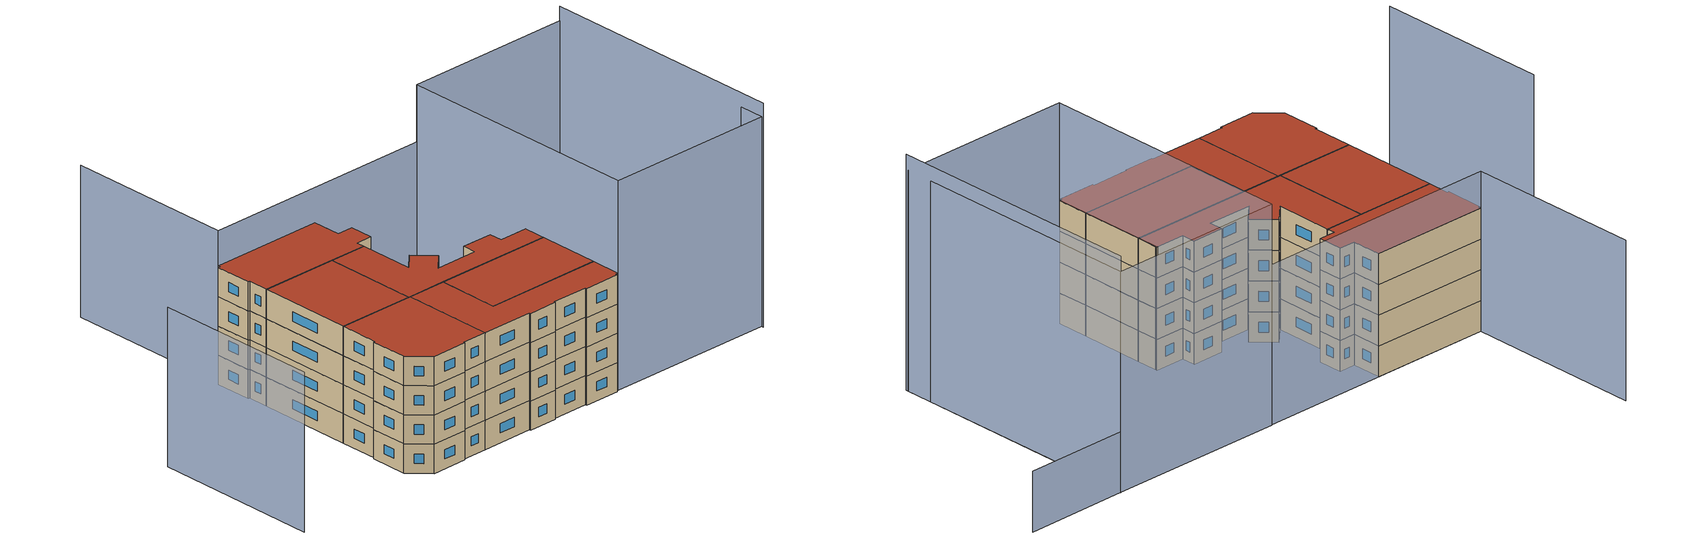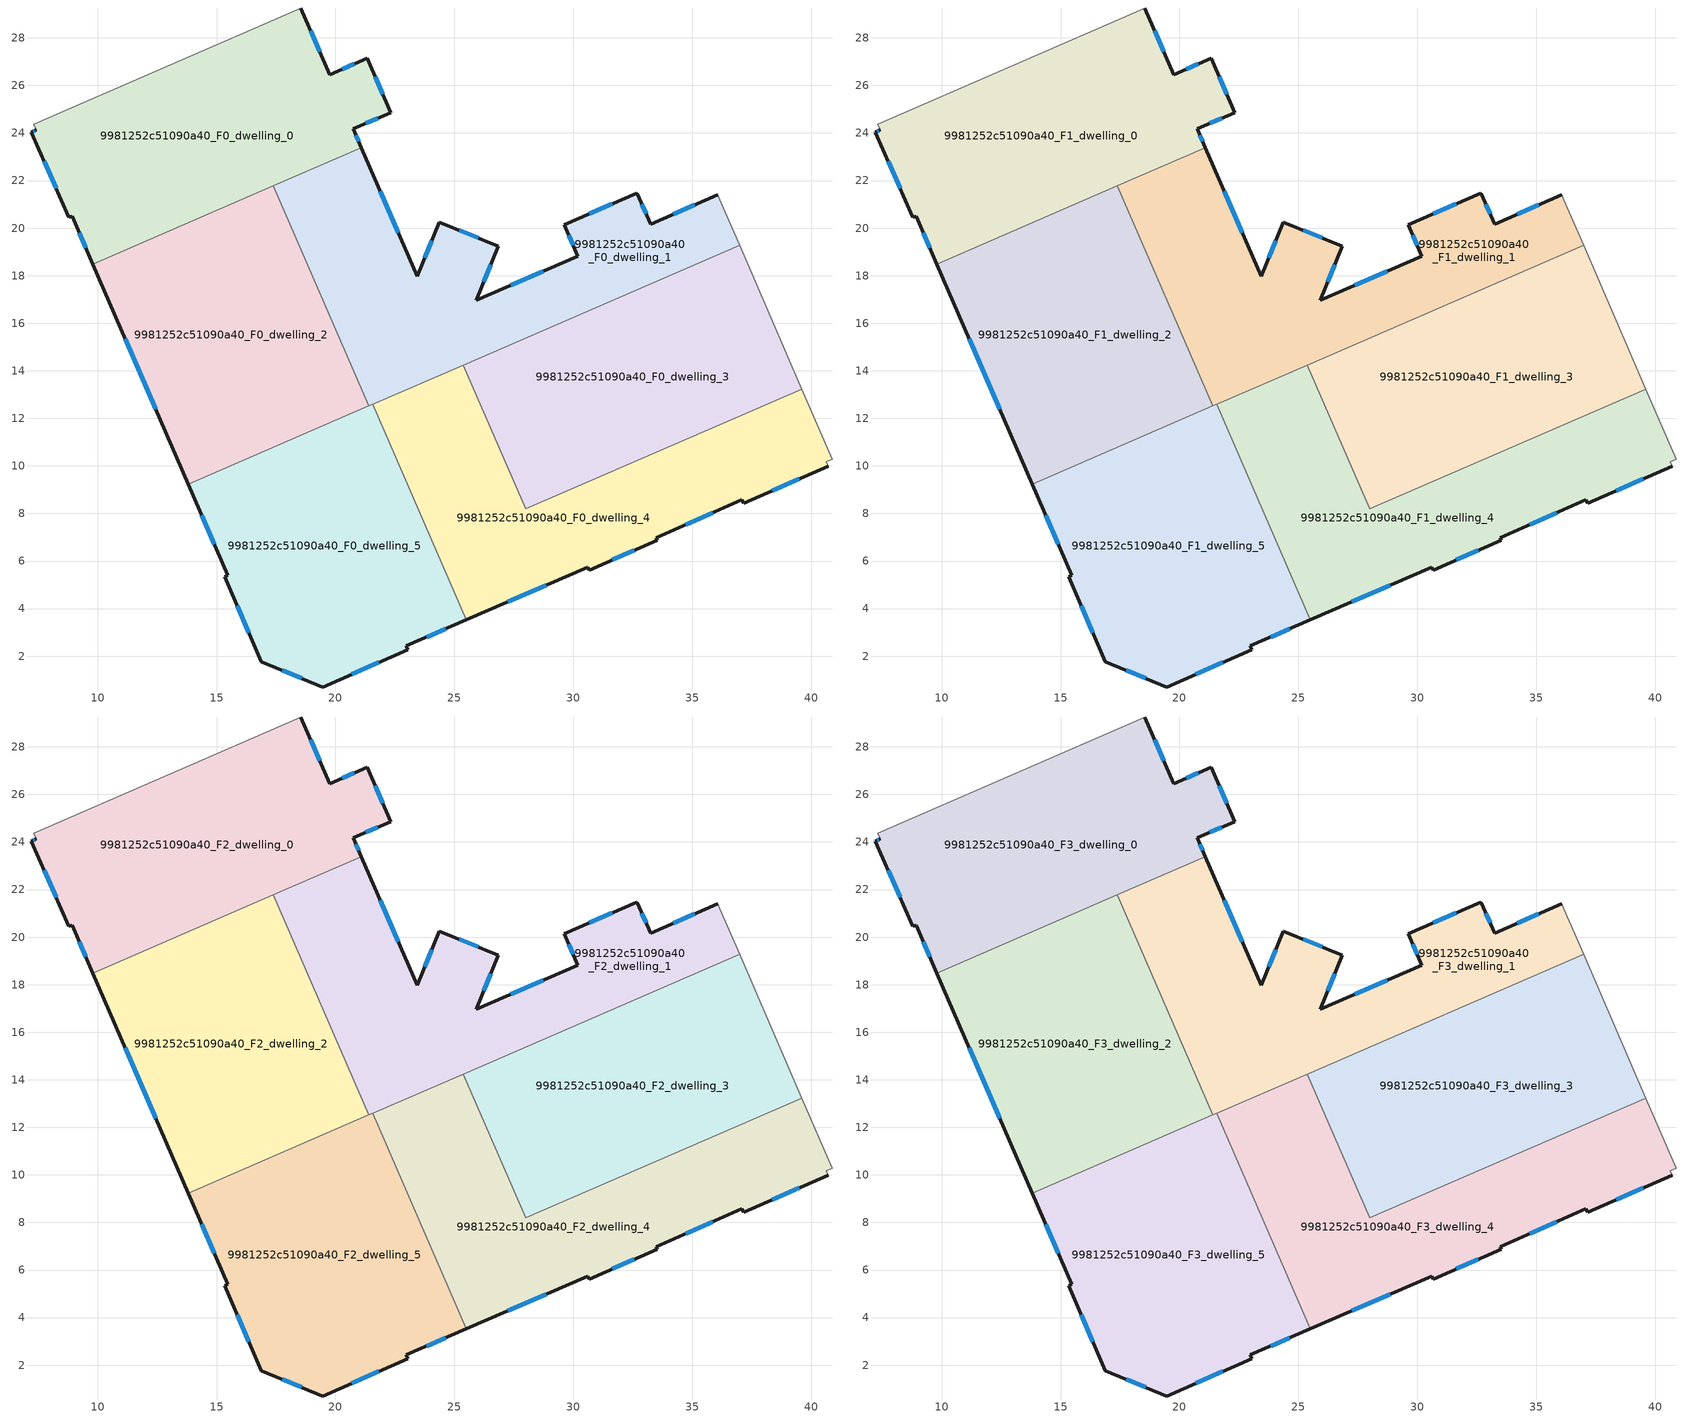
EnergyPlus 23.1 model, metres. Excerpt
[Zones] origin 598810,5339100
9981252c51090a40_F0_dwelling_0
 floor ground (EU_floor_Construction): 21.33,27.14 22.32,24.85 20.75,24.17 21.09,23.38 9.81,18.49 8.94,20.5 8.79,20.45 7.21,24.04 7.42,24.13 7.31,24.36 18.54,29.26 19.76,26.46 z0
 wall outside (EU_wall_Construction): 7.42,24.13 7.21,24.04 8.79,20.45 8.94,20.5 9.81,18.49 / 21.09,23.38 20.75,24.17 22.32,24.85 21.33,27.14 19.76,26.46 18.54,29.26 z0:3
 wall adiabatic (EU_wall_Construction): 18.54,29.26 7.31,24.36 7.42,24.13 z0:3
 wall to 9981252c51090a40_F0_dwelling_2 (EU_wall_Construction): 9.81,18.49 17.39,21.78 z0:3
 wall to 9981252c51090a40_F0_dwelling_1 (EU_wall_Construction): 17.39,21.78 21.09,23.38 z0:3
 window (EU_Window_Construction): 7.35,24.1 7.29,24.07 / 19.34,27.41 18.95,28.3 / 20.79,26.91 20.29,26.69 / 21.98,25.63 21.67,26.36 / 21.28,24.4 21.79,24.62 / 20.97,23.65 20.86,23.9 / 9.23,19.81 9.51,19.17 / 7.75,22.82 8.25,21.67 z1.02:1.98
9981252c51090a40_F0_dwelling_1
 floor ground (EU_floor_Construction): 36.08,21.4 36.16,21.2 36.99,19.28 21.41,12.52 17.39,21.78 21.09,23.38 23.44,17.97 24.36,20.25 26.85,19.24 25.92,16.96 30.2,18.83 29.62,20.14 32.68,21.47 32.69,21.45 33.25,20.16 z0
 wall outside (EU_wall_Construction): 36.08,21.4 33.25,20.16 32.69,21.45 32.68,21.47 29.62,20.14 30.2,18.83 25.92,16.96 26.85,19.24 24.36,20.25 23.44,17.97 21.09,23.38 z0:3
 wall adiabatic (EU_wall_Construction): 36.99,19.28 36.16,21.2 36.08,21.4 z0:3
 wall to 9981252c51090a40_F0_dwelling_2 (EU_wall_Construction): 17.39,21.78 21.41,12.52 z0:3
 wall to 9981252c51090a40_F0_dwelling_3 (EU_wall_Construction): 25.38,14.24 36.99,19.28 z0:3
 wall to 9981252c51090a40_F0_dwelling_4 (EU_wall_Construction): 21.57,12.59 25.38,14.24 z0:3
 wall to 9981252c51090a40_F0_dwelling_5 (EU_wall_Construction): 21.41,12.52 21.57,12.59 z0:3
 window (EU_Window_Construction): 26,19.59 25.21,19.91 / 26.24,17.73 26.53,18.46 / 28.74,18.19 27.38,17.59 / 29.82,19.69 30,19.27 / 31.64,21.02 30.66,20.59 / 33.06,20.6 32.88,21.01 / 35.12,20.98 34.21,20.58 / 22.64,19.81 21.89,21.54 / 24.05,19.48 23.75,18.75 z1.02:1.98
9981252c51090a40_F0_dwelling_2
 floor ground (EU_floor_Construction): 17.39,21.78 21.41,12.52 13.82,9.23 9.81,18.49 z0
 wall outside (EU_wall_Construction): 9.81,18.49 13.82,9.23 z0:3
 wall to 9981252c51090a40_F0_dwelling_5 (EU_wall_Construction): 13.82,9.23 21.41,12.52 z0:3
 window (EU_Window_Construction): 11.17,15.34 12.45,12.38 z1.02:1.98
9981252c51090a40_F0_dwelling_3
 floor ground (EU_floor_Construction): 36.99,19.28 39.61,13.23 28,8.19 25.38,14.24 z0
 wall to 9981252c51090a40_F0_dwelling_4 (EU_wall_Construction): 25.38,14.24 28,8.19 39.61,13.23 z0:3
 wall adiabatic (EU_wall_Construction): 39.61,13.23 36.99,19.28 z0:3
9981252c51090a40_F0_dwelling_4
 floor ground (EU_floor_Construction): 39.61,13.23 40.89,10.28 40.65,10.17 40.72,9.99 37.16,8.43 37.09,8.57 33.5,6.99 33.53,6.87 30.67,5.62 30.6,5.75 25.5,3.53 21.57,12.59 25.38,14.24 28,8.19 z0
 wall outside (EU_wall_Construction): 25.5,3.53 30.6,5.75 30.67,5.62 33.53,6.87 33.5,6.99 37.09,8.57 37.16,8.43 40.72,9.99 z0:3
 wall adiabatic (EU_wall_Construction): 40.72,9.99 40.65,10.17 40.89,10.28 39.61,13.23 z0:3
 wall to 9981252c51090a40_F0_dwelling_5 (EU_wall_Construction): 21.57,12.59 25.5,3.53 z0:3
 window (EU_Window_Construction): 38.37,8.96 39.51,9.46 / 34.72,7.53 35.87,8.03 / 31.64,6.04 32.56,6.44 / 27.24,4.28 28.87,4.99 z1.02:1.98
9981252c51090a40_F0_dwelling_5
 floor ground (EU_floor_Construction): 21.57,12.59 25.5,3.53 22.97,2.43 23.03,2.28 19.47,0.7 16.89,1.76 15.34,5.34 15.48,5.41 13.82,9.23 z0
 wall outside (EU_wall_Construction): 13.82,9.23 15.48,5.41 15.34,5.34 16.89,1.76 19.47,0.7 23.03,2.28 22.97,2.43 25.5,3.53 z0:3
 window (EU_Window_Construction): 23.83,2.8 24.64,3.15 / 20.69,1.24 21.82,1.74 / 17.77,1.4 18.59,1.06 / 15.86,4.12 16.36,2.98 / 14.38,7.93 14.91,6.71 z1.02:1.98
9981252c51090a40_F1_dwelling_0
 floor to 9981252c51090a40_F0_dwelling_0 (EU_floor_Construction): 21.33,27.14 22.32,24.85 20.75,24.17 21.09,23.38 9.81,18.49 8.94,20.5 8.79,20.45 7.21,24.04 7.42,24.13 7.31,24.36 18.54,29.26 19.76,26.46 z3
 wall outside (EU_wall_Construction): 7.42,24.13 7.21,24.04 8.79,20.45 8.94,20.5 9.81,18.49 / 21.09,23.38 20.75,24.17 22.32,24.85 21.33,27.14 19.76,26.46 18.54,29.26 z3:6
 wall adiabatic (EU_wall_Construction): 18.54,29.26 7.31,24.36 7.42,24.13 z3:6
 wall to 9981252c51090a40_F1_dwelling_2 (EU_wall_Construction): 9.81,18.49 17.39,21.78 z3:6
 wall to 9981252c51090a40_F1_dwelling_1 (EU_wall_Construction): 17.39,21.78 21.09,23.38 z3:6
 window (EU_Window_Construction): 7.35,24.1 7.29,24.07 / 19.34,27.41 18.95,28.3 / 20.79,26.91 20.29,26.69 / 21.98,25.63 21.67,26.36 / 21.28,24.4 21.79,24.62 / 20.97,23.65 20.86,23.9 / 9.23,19.81 9.51,19.17 / 7.75,22.82 8.25,21.67 z4.02:4.98
9981252c51090a40_F1_dwelling_1
 floor to 9981252c51090a40_F0_dwelling_1 (EU_floor_Construction): 36.08,21.4 36.16,21.2 36.99,19.28 21.41,12.52 17.39,21.78 21.09,23.38 23.44,17.97 24.36,20.25 26.85,19.24 25.92,16.96 30.2,18.83 29.62,20.14 32.68,21.47 32.69,21.45 33.25,20.16 z3
 wall outside (EU_wall_Construction): 36.08,21.4 33.25,20.16 32.69,21.45 32.68,21.47 29.62,20.14 30.2,18.83 25.92,16.96 26.85,19.24 24.36,20.25 23.44,17.97 21.09,23.38 z3:6
 wall adiabatic (EU_wall_Construction): 36.99,19.28 36.16,21.2 36.08,21.4 z3:6
 wall to 9981252c51090a40_F1_dwelling_2 (EU_wall_Construction): 17.39,21.78 21.41,12.52 z3:6
 wall to 9981252c51090a40_F1_dwelling_3 (EU_wall_Construction): 25.38,14.24 36.99,19.28 z3:6
 wall to 9981252c51090a40_F1_dwelling_4 (EU_wall_Construction): 21.57,12.59 25.38,14.24 z3:6
 wall to 9981252c51090a40_F1_dwelling_5 (EU_wall_Construction): 21.41,12.52 21.57,12.59 z3:6
 window (EU_Window_Construction): 26,19.59 25.21,19.91 / 26.24,17.73 26.53,18.46 / 28.74,18.19 27.38,17.59 / 29.82,19.69 30,19.27 / 31.64,21.02 30.66,20.59 / 33.06,20.6 32.88,21.01 / 35.12,20.98 34.21,20.58 / 22.64,19.81 21.89,21.54 / 24.05,19.48 23.75,18.75 z4.02:4.98
9981252c51090a40_F1_dwelling_2
 floor to 9981252c51090a40_F0_dwelling_2 (EU_floor_Construction): 17.39,21.78 21.41,12.52 13.82,9.23 9.81,18.49 z3
 wall outside (EU_wall_Construction): 9.81,18.49 13.82,9.23 z3:6
 wall to 9981252c51090a40_F1_dwelling_5 (EU_wall_Construction): 13.82,9.23 21.41,12.52 z3:6
 window (EU_Window_Construction): 11.17,15.34 12.45,12.38 z4.02:4.98
9981252c51090a40_F1_dwelling_3
 floor to 9981252c51090a40_F0_dwelling_3 (EU_floor_Construction): 36.99,19.28 39.61,13.23 28,8.19 25.38,14.24 z3
 wall to 9981252c51090a40_F1_dwelling_4 (EU_wall_Construction): 25.38,14.24 28,8.19 39.61,13.23 z3:6
 wall adiabatic (EU_wall_Construction): 39.61,13.23 36.99,19.28 z3:6
9981252c51090a40_F1_dwelling_4
 floor to 9981252c51090a40_F0_dwelling_4 (EU_floor_Construction): 39.61,13.23 40.89,10.28 40.65,10.17 40.72,9.99 37.16,8.43 37.09,8.57 33.5,6.99 33.53,6.87 30.67,5.62 30.6,5.75 25.5,3.53 21.57,12.59 25.38,14.24 28,8.19 z3
 wall outside (EU_wall_Construction): 25.5,3.53 30.6,5.75 30.67,5.62 33.53,6.87 33.5,6.99 37.09,8.57 37.16,8.43 40.72,9.99 z3:6
 wall adiabatic (EU_wall_Construction): 40.72,9.99 40.65,10.17 40.89,10.28 39.61,13.23 z3:6
 wall to 9981252c51090a40_F1_dwelling_5 (EU_wall_Construction): 21.57,12.59 25.5,3.53 z3:6
 window (EU_Window_Construction): 38.37,8.96 39.51,9.46 / 34.72,7.53 35.87,8.03 / 31.64,6.04 32.56,6.44 / 27.24,4.28 28.87,4.99 z4.02:4.98
9981252c51090a40_F1_dwelling_5
 floor to 9981252c51090a40_F0_dwelling_5 (EU_floor_Construction): 21.57,12.59 25.5,3.53 22.97,2.43 23.03,2.28 19.47,0.7 16.89,1.76 15.34,5.34 15.48,5.41 13.82,9.23 z3
 wall outside (EU_wall_Construction): 13.82,9.23 15.48,5.41 15.34,5.34 16.89,1.76 19.47,0.7 23.03,2.28 22.97,2.43 25.5,3.53 z3:6
 window (EU_Window_Construction): 23.83,2.8 24.64,3.15 / 20.69,1.24 21.82,1.74 / 17.77,1.4 18.59,1.06 / 15.86,4.12 16.36,2.98 / 14.38,7.93 14.91,6.71 z4.02:4.98
9981252c51090a40_F2_dwelling_0
 floor to 9981252c51090a40_F1_dwelling_0 (EU_floor_Construction): 21.33,27.14 22.32,24.85 20.75,24.17 21.09,23.38 9.81,18.49 8.94,20.5 8.79,20.45 7.21,24.04 7.42,24.13 7.31,24.36 18.54,29.26 19.76,26.46 z6
 wall outside (EU_wall_Construction): 7.42,24.13 7.21,24.04 8.79,20.45 8.94,20.5 9.81,18.49 / 21.09,23.38 20.75,24.17 22.32,24.85 21.33,27.14 19.76,26.46 18.54,29.26 z6:9
 wall adiabatic (EU_wall_Construction): 18.54,29.26 7.31,24.36 7.42,24.13 z6:9
 wall to 9981252c51090a40_F2_dwelling_2 (EU_wall_Construction): 9.81,18.49 17.39,21.78 z6:9
 wall to 9981252c51090a40_F2_dwelling_1 (EU_wall_Construction): 17.39,21.78 21.09,23.38 z6:9
 window (EU_Window_Construction): 7.35,24.1 7.29,24.07 / 19.34,27.41 18.95,28.3 / 20.79,26.91 20.29,26.69 / 21.98,25.63 21.67,26.36 / 21.28,24.4 21.79,24.62 / 20.97,23.65 20.86,23.9 / 9.23,19.81 9.51,19.17 / 7.75,22.82 8.25,21.67 z7.02:7.98
9981252c51090a40_F2_dwelling_1
 floor to 9981252c51090a40_F1_dwelling_1 (EU_floor_Construction): 36.08,21.4 36.16,21.2 36.99,19.28 21.41,12.52 17.39,21.78 21.09,23.38 23.44,17.97 24.36,20.25 26.85,19.24 25.92,16.96 30.2,18.83 29.62,20.14 32.68,21.47 32.69,21.45 33.25,20.16 z6
 wall outside (EU_wall_Construction): 36.08,21.4 33.25,20.16 32.69,21.45 32.68,21.47 29.62,20.14 30.2,18.83 25.92,16.96 26.85,19.24 24.36,20.25 23.44,17.97 21.09,23.38 z6:9
 wall adiabatic (EU_wall_Construction): 36.99,19.28 36.16,21.2 36.08,21.4 z6:9
 wall to 9981252c51090a40_F2_dwelling_2 (EU_wall_Construction): 17.39,21.78 21.41,12.52 z6:9
 wall to 9981252c51090a40_F2_dwelling_3 (EU_wall_Construction): 25.38,14.24 36.99,19.28 z6:9
 wall to 9981252c51090a40_F2_dwelling_4 (EU_wall_Construction): 21.57,12.59 25.38,14.24 z6:9
 wall to 9981252c51090a40_F2_dwelling_5 (EU_wall_Construction): 21.41,12.52 21.57,12.59 z6:9
 window (EU_Window_Construction): 26,19.59 25.21,19.91 / 26.24,17.73 26.53,18.46 / 28.74,18.19 27.38,17.59 / 29.82,19.69 30,19.27 / 31.64,21.02 30.66,20.59 / 33.06,20.6 32.88,21.01 / 35.12,20.98 34.21,20.58 / 22.64,19.81 21.89,21.54 / 24.05,19.48 23.75,18.75 z7.02:7.98
9981252c51090a40_F2_dwelling_2
 floor to 9981252c51090a40_F1_dwelling_2 (EU_floor_Construction): 17.39,21.78 21.41,12.52 13.82,9.23 9.81,18.49 z6
 wall outside (EU_wall_Construction): 9.81,18.49 13.82,9.23 z6:9
 wall to 9981252c51090a40_F2_dwelling_5 (EU_wall_Construction): 13.82,9.23 21.41,12.52 z6:9
 window (EU_Window_Construction): 11.17,15.34 12.45,12.38 z7.02:7.98
9981252c51090a40_F2_dwelling_3
 floor to 9981252c51090a40_F1_dwelling_3 (EU_floor_Construction): 36.99,19.28 39.61,13.23 28,8.19 25.38,14.24 z6
 wall to 9981252c51090a40_F2_dwelling_4 (EU_wall_Construction): 25.38,14.24 28,8.19 39.61,13.23 z6:9
 wall adiabatic (EU_wall_Construction): 39.61,13.23 36.99,19.28 z6:9
9981252c51090a40_F2_dwelling_4
 floor to 9981252c51090a40_F1_dwelling_4 (EU_floor_Construction): 39.61,13.23 40.89,10.28 40.65,10.17 40.72,9.99 37.16,8.43 37.09,8.57 33.5,6.99 33.53,6.87 30.67,5.62 30.6,5.75 25.5,3.53 21.57,12.59 25.38,14.24 28,8.19 z6
 wall outside (EU_wall_Construction): 25.5,3.53 30.6,5.75 30.67,5.62 33.53,6.87 33.5,6.99 37.09,8.57 37.16,8.43 40.72,9.99 z6:9
 wall adiabatic (EU_wall_Construction): 40.72,9.99 40.65,10.17 40.89,10.28 39.61,13.23 z6:9
 wall to 9981252c51090a40_F2_dwelling_5 (EU_wall_Construction): 21.57,12.59 25.5,3.53 z6:9
 window (EU_Window_Construction): 38.37,8.96 39.51,9.46 / 34.72,7.53 35.87,8.03 / 31.64,6.04 32.56,6.44 / 27.24,4.28 28.87,4.99 z7.02:7.98
9981252c51090a40_F2_dwelling_5
 floor to 9981252c51090a40_F1_dwelling_5 (EU_floor_Construction): 21.57,12.59 25.5,3.53 22.97,2.43 23.03,2.28 19.47,0.7 16.89,1.76 15.34,5.34 15.48,5.41 13.82,9.23 z6
 wall outside (EU_wall_Construction): 13.82,9.23 15.48,5.41 15.34,5.34 16.89,1.76 19.47,0.7 23.03,2.28 22.97,2.43 25.5,3.53 z6:9
 window (EU_Window_Construction): 23.83,2.8 24.64,3.15 / 20.69,1.24 21.82,1.74 / 17.77,1.4 18.59,1.06 / 15.86,4.12 16.36,2.98 / 14.38,7.93 14.91,6.71 z7.02:7.98
9981252c51090a40_F3_dwelling_0
 floor to 9981252c51090a40_F2_dwelling_0 (EU_floor_Construction): 21.33,27.14 22.32,24.85 20.75,24.17 21.09,23.38 9.81,18.49 8.94,20.5 8.79,20.45 7.21,24.04 7.42,24.13 7.31,24.36 18.54,29.26 19.76,26.46 z9
 wall outside (EU_wall_Construction): 7.42,24.13 7.21,24.04 8.79,20.45 8.94,20.5 9.81,18.49 / 21.09,23.38 20.75,24.17 22.32,24.85 21.33,27.14 19.76,26.46 18.54,29.26 z9:12
 wall adiabatic (EU_wall_Construction): 18.54,29.26 7.31,24.36 7.42,24.13 z9:12
 wall to 9981252c51090a40_F3_dwelling_2 (EU_wall_Construction): 9.81,18.49 17.39,21.78 z9:12
 wall to 9981252c51090a40_F3_dwelling_1 (EU_wall_Construction): 17.39,21.78 21.09,23.38 z9:12
 window (EU_Window_Construction): 7.35,24.1 7.29,24.07 / 19.34,27.41 18.95,28.3 / 20.79,26.91 20.29,26.69 / 21.98,25.63 21.67,26.36 / 21.28,24.4 21.79,24.62 / 20.97,23.65 20.86,23.9 / 9.23,19.81 9.51,19.17 / 7.75,22.82 8.25,21.67 z10.02:10.98
 roof outside (EU_roof_Construction): 21.09,23.38 20.75,24.17 22.32,24.85 21.33,27.14 19.76,26.46 18.54,29.26 7.31,24.36 7.42,24.13 7.21,24.04 8.79,20.45 8.94,20.5 9.81,18.49 z12
9981252c51090a40_F3_dwelling_1
 floor to 9981252c51090a40_F2_dwelling_1 (EU_floor_Construction): 36.08,21.4 36.16,21.2 36.99,19.28 21.41,12.52 17.39,21.78 21.09,23.38 23.44,17.97 24.36,20.25 26.85,19.24 25.92,16.96 30.2,18.83 29.62,20.14 32.68,21.47 32.69,21.45 33.25,20.16 z9
 wall outside (EU_wall_Construction): 36.08,21.4 33.25,20.16 32.69,21.45 32.68,21.47 29.62,20.14 30.2,18.83 25.92,16.96 26.85,19.24 24.36,20.25 23.44,17.97 21.09,23.38 z9:12
 wall adiabatic (EU_wall_Construction): 36.99,19.28 36.16,21.2 36.08,21.4 z9:12
 wall to 9981252c51090a40_F3_dwelling_2 (EU_wall_Construction): 17.39,21.78 21.41,12.52 z9:12
 wall to 9981252c51090a40_F3_dwelling_3 (EU_wall_Construction): 25.38,14.24 36.99,19.28 z9:12
 wall to 9981252c51090a40_F3_dwelling_4 (EU_wall_Construction): 21.57,12.59 25.38,14.24 z9:12
 wall to 9981252c51090a40_F3_dwelling_5 (EU_wall_Construction): 21.41,12.52 21.57,12.59 z9:12
 window (EU_Window_Construction): 26,19.59 25.21,19.91 / 26.24,17.73 26.53,18.46 / 28.74,18.19 27.38,17.59 / 29.82,19.69 30,19.27 / 31.64,21.02 30.66,20.59 / 33.06,20.6 32.88,21.01 / 35.12,20.98 34.21,20.58 / 22.64,19.81 21.89,21.54 / 24.05,19.48 23.75,18.75 z10.02:10.98
 roof outside (EU_roof_Construction): 36.99,19.28 36.16,21.2 36.08,21.4 33.25,20.16 32.69,21.45 32.68,21.47 29.62,20.14 30.2,18.83 25.92,16.96 26.85,19.24 24.36,20.25 23.44,17.97 21.09,23.38 17.39,21.78 21.41,12.52 z12
9981252c51090a40_F3_dwelling_2
 floor to 9981252c51090a40_F2_dwelling_2 (EU_floor_Construction): 17.39,21.78 21.41,12.52 13.82,9.23 9.81,18.49 z9
 wall outside (EU_wall_Construction): 9.81,18.49 13.82,9.23 z9:12
 wall to 9981252c51090a40_F3_dwelling_5 (EU_wall_Construction): 13.82,9.23 21.41,12.52 z9:12
 window (EU_Window_Construction): 11.17,15.34 12.45,12.38 z10.02:10.98
 roof outside (EU_roof_Construction): 21.41,12.52 17.39,21.78 9.81,18.49 13.82,9.23 z12
9981252c51090a40_F3_dwelling_3
 floor to 9981252c51090a40_F2_dwelling_3 (EU_floor_Construction): 36.99,19.28 39.61,13.23 28,8.19 25.38,14.24 z9
 wall to 9981252c51090a40_F3_dwelling_4 (EU_wall_Construction): 25.38,14.24 28,8.19 39.61,13.23 z9:12
 wall adiabatic (EU_wall_Construction): 39.61,13.23 36.99,19.28 z9:12
 roof outside (EU_roof_Construction): 39.61,13.23 36.99,19.28 25.38,14.24 28,8.19 z12
9981252c51090a40_F3_dwelling_4
 floor to 9981252c51090a40_F2_dwelling_4 (EU_floor_Construction): 39.61,13.23 40.89,10.28 40.65,10.17 40.72,9.99 37.16,8.43 37.09,8.57 33.5,6.99 33.53,6.87 30.67,5.62 30.6,5.75 25.5,3.53 21.57,12.59 25.38,14.24 28,8.19 z9
 wall outside (EU_wall_Construction): 25.5,3.53 30.6,5.75 30.67,5.62 33.53,6.87 33.5,6.99 37.09,8.57 37.16,8.43 40.72,9.99 z9:12
 wall adiabatic (EU_wall_Construction): 40.72,9.99 40.65,10.17 40.89,10.28 39.61,13.23 z9:12
 wall to 9981252c51090a40_F3_dwelling_5 (EU_wall_Construction): 21.57,12.59 25.5,3.53 z9:12
 window (EU_Window_Construction): 38.37,8.96 39.51,9.46 / 34.72,7.53 35.87,8.03 / 31.64,6.04 32.56,6.44 / 27.24,4.28 28.87,4.99 z10.02:10.98
 roof outside (EU_roof_Construction): 37.16,8.43 40.72,9.99 40.65,10.17 40.89,10.28 39.61,13.23 28,8.19 25.38,14.24 21.57,12.59 25.5,3.53 30.6,5.75 30.67,5.62 33.53,6.87 33.5,6.99 37.09,8.57 z12
9981252c51090a40_F3_dwelling_5
 floor to 9981252c51090a40_F2_dwelling_5 (EU_floor_Construction): 21.57,12.59 25.5,3.53 22.97,2.43 23.03,2.28 19.47,0.7 16.89,1.76 15.34,5.34 15.48,5.41 13.82,9.23 z9
 wall outside (EU_wall_Construction): 13.82,9.23 15.48,5.41 15.34,5.34 16.89,1.76 19.47,0.7 23.03,2.28 22.97,2.43 25.5,3.53 z9:12
 window (EU_Window_Construction): 23.83,2.8 24.64,3.15 / 20.69,1.24 21.82,1.74 / 17.77,1.4 18.59,1.06 / 15.86,4.12 16.36,2.98 / 14.38,7.93 14.91,6.71 z10.02:10.98
 roof outside (EU_roof_Construction): 25.5,3.53 21.57,12.59 13.82,9.23 15.48,5.41 15.34,5.34 16.89,1.76 19.47,0.7 23.03,2.28 22.97,2.43 z12
shading: -2.8,10.46 4.36,-5.93 z0:16.4; 47.02,41.67 57.55,17.46 / 57.55,17.46 40.91,10.21 / 40.91,10.21 30.37,34.43 / 30.37,34.43 47.02,41.67 z0:21.5; 57.64,17.25 47,41.69 z0:23; 36.15,36.93 7.31,24.35 / 7.31,24.35 0.11,40.86 z0:15.6; 49.41,36.16 46.99,41.66 / 46.99,41.66 56.73,45.94 z0:5.9; 41.35,39.2 36.15,36.93 z0:3.8
[Building]
EU S2 Campaign: North Axis=0; Terrain=City; Solar Distribution=FullExterior
[Site:Location]
Vienna: Latitude=48; Longitude=16.5; Time Zone=1; Elevation=183
[SizingPeriod:WeatherFileDays]
AnnualSizingPeriod: Begin Month=1; Begin Day of Month=1; End Month=12; End Day of Month=31; Day of Week for Start Day=Monday; Use Weather File Daylight Saving Period=No; Use Weather File Rain and Snow Indicators=No
[MATERIAL]
EU_InternalMass_Material: Roughness=MediumRough; Thickness=0.1; Conductivity=1; Density=1800; Specific Heat=900; Thermal Absorptance=0.9; Solar Absorptance=0.7; Visible Absorptance=0.7
[MATERIAL:NOMASS] Roughness=MediumRough; Thermal Absorptance=0.9; Solar Absorptance=0.7; Visible Absorptance=0.7
Name | Thermal Resistance
EU_wall_NoMass | 0.942466
EU_roof_NoMass | 0.551687
EU_floor_NoMass | 0.66527
[WINDOWMATERIAL:SIMPLEGLAZINGSYSTEM]
EU_Window_SimpleGlazing: UFactor=2.03367; Solar Heat Gain Coefficient=0.65; Visible Transmittance=0.65
[CONSTRUCTION]
EU_wall_Construction: EU_wall_NoMass
EU_roof_Construction: EU_roof_NoMass
EU_floor_Construction: EU_floor_NoMass
EU_Window_Construction: EU_Window_SimpleGlazing
EU_InternalMass_Construction: EU_InternalMass_Material
[ZONE] Type=1; Multiplier=1; Ceiling Height=autocalculate; Floor Area=autocalculate; Part of Total Floor Area=Yes
Name | Volume
9981252c51090a40_F0_dwelling_0; 9981252c51090a40_F1_dwelling_0; 9981252c51090a40_F2_dwelling_0; 9981252c51090a40_F3_dwelling_0 | 250.431
9981252c51090a40_F0_dwelling_1; 9981252c51090a40_F1_dwelling_1; 9981252c51090a40_F2_dwelling_1; 9981252c51090a40_F3_dwelling_1 | 250.426
9981252c51090a40_F0_dwelling_2; 9981252c51090a40_F1_dwelling_2; 9981252c51090a40_F2_dwelling_2; 9981252c51090a40_F3_dwelling_2 | 250.443
9981252c51090a40_F0_dwelling_3; 9981252c51090a40_F1_dwelling_3; 9981252c51090a40_F2_dwelling_3; 9981252c51090a40_F3_dwelling_3 | 250.444
9981252c51090a40_F0_dwelling_4; 9981252c51090a40_F1_dwelling_4; 9981252c51090a40_F2_dwelling_4; 9981252c51090a40_F3_dwelling_4 | 250.43
9981252c51090a40_F0_dwelling_5; 9981252c51090a40_F1_dwelling_5; 9981252c51090a40_F2_dwelling_5; 9981252c51090a40_F3_dwelling_5 | 250.419
[INTERNALMASS] Construction=EU_InternalMass_Construction
Name | Zone or ZoneList | Surface Area
9981252c51090a40_F0_dwelling_0_EU_InternalMass | 9981252c51090a40_F0_dwelling_0 | 83.4767
9981252c51090a40_F0_dwelling_1_EU_InternalMass | 9981252c51090a40_F0_dwelling_1 | 83.4748
9981252c51090a40_F0_dwelling_2_EU_InternalMass | 9981252c51090a40_F0_dwelling_2 | 83.479
9981252c51090a40_F0_dwelling_3_EU_InternalMass | 9981252c51090a40_F0_dwelling_3 | 83.48
9981252c51090a40_F0_dwelling_4_EU_InternalMass | 9981252c51090a40_F0_dwelling_4 | 83.4775
9981252c51090a40_F0_dwelling_5_EU_InternalMass | 9981252c51090a40_F0_dwelling_5 | 83.4722
9981252c51090a40_F1_dwelling_0_EU_InternalMass | 9981252c51090a40_F1_dwelling_0 | 83.4767
9981252c51090a40_F1_dwelling_1_EU_InternalMass | 9981252c51090a40_F1_dwelling_1 | 83.4748
9981252c51090a40_F1_dwelling_2_EU_InternalMass | 9981252c51090a40_F1_dwelling_2 | 83.479
9981252c51090a40_F1_dwelling_3_EU_InternalMass | 9981252c51090a40_F1_dwelling_3 | 83.48
9981252c51090a40_F1_dwelling_4_EU_InternalMass | 9981252c51090a40_F1_dwelling_4 | 83.4775
9981252c51090a40_F1_dwelling_5_EU_InternalMass | 9981252c51090a40_F1_dwelling_5 | 83.4722
9981252c51090a40_F2_dwelling_0_EU_InternalMass | 9981252c51090a40_F2_dwelling_0 | 83.4767
9981252c51090a40_F2_dwelling_1_EU_InternalMass | 9981252c51090a40_F2_dwelling_1 | 83.4748
9981252c51090a40_F2_dwelling_2_EU_InternalMass | 9981252c51090a40_F2_dwelling_2 | 83.479
9981252c51090a40_F2_dwelling_3_EU_InternalMass | 9981252c51090a40_F2_dwelling_3 | 83.48
9981252c51090a40_F2_dwelling_4_EU_InternalMass | 9981252c51090a40_F2_dwelling_4 | 83.4775
9981252c51090a40_F2_dwelling_5_EU_InternalMass | 9981252c51090a40_F2_dwelling_5 | 83.4722
9981252c51090a40_F3_dwelling_0_EU_InternalMass | 9981252c51090a40_F3_dwelling_0 | 83.4767
9981252c51090a40_F3_dwelling_1_EU_InternalMass | 9981252c51090a40_F3_dwelling_1 | 83.4748
9981252c51090a40_F3_dwelling_2_EU_InternalMass | 9981252c51090a40_F3_dwelling_2 | 83.479
9981252c51090a40_F3_dwelling_3_EU_InternalMass | 9981252c51090a40_F3_dwelling_3 | 83.48
9981252c51090a40_F3_dwelling_4_EU_InternalMass | 9981252c51090a40_F3_dwelling_4 | 83.4775
9981252c51090a40_F3_dwelling_5_EU_InternalMass | 9981252c51090a40_F3_dwelling_5 | 83.4722
[OTHEREQUIPMENT] Fuel Type=Electricity; Design Level Calculation Method=Watts/Area; Power per Zone Floor Area=1; Fraction Latent=0; Fraction Radiant=0; Fraction Lost=0; Carbon Dioxide Generation Rate=0; EndUse Subcategory=EU_Step8_InternalGains
Name | Zone or ZoneList or Space or SpaceList | Schedule
EU_Step8_InternalGain_9981252c51090a40_F0_dwelling_0_f000 | 9981252c51090a40_F0_dwelling_0 | EU_Step8_GainSchedule_9981252c51090a40_F0_dwelling_0_f000
EU_Step8_InternalGain_9981252c51090a40_F0_dwelling_1_f000 | 9981252c51090a40_F0_dwelling_1 | EU_Step8_GainSchedule_9981252c51090a40_F0_dwelling_1_f000
EU_Step8_InternalGain_9981252c51090a40_F0_dwelling_2_f000 | 9981252c51090a40_F0_dwelling_2 | EU_Step8_GainSchedule_9981252c51090a40_F0_dwelling_2_f000
EU_Step8_InternalGain_9981252c51090a40_F0_dwelling_3_f000 | 9981252c51090a40_F0_dwelling_3 | EU_Step8_GainSchedule_9981252c51090a40_F0_dwelling_3_f000
EU_Step8_InternalGain_9981252c51090a40_F0_dwelling_4_f000 | 9981252c51090a40_F0_dwelling_4 | EU_Step8_GainSchedule_9981252c51090a40_F0_dwelling_4_f000
EU_Step8_InternalGain_9981252c51090a40_F0_dwelling_5_f000 | 9981252c51090a40_F0_dwelling_5 | EU_Step8_GainSchedule_9981252c51090a40_F0_dwelling_5_f000
EU_Step8_InternalGain_9981252c51090a40_F1_dwelling_0_f000 | 9981252c51090a40_F1_dwelling_0 | EU_Step8_GainSchedule_9981252c51090a40_F1_dwelling_0_f000
EU_Step8_InternalGain_9981252c51090a40_F1_dwelling_1_f000 | 9981252c51090a40_F1_dwelling_1 | EU_Step8_GainSchedule_9981252c51090a40_F1_dwelling_1_f000
EU_Step8_InternalGain_9981252c51090a40_F1_dwelling_2_f000 | 9981252c51090a40_F1_dwelling_2 | EU_Step8_GainSchedule_9981252c51090a40_F1_dwelling_2_f000
EU_Step8_InternalGain_9981252c51090a40_F1_dwelling_3_f000 | 9981252c51090a40_F1_dwelling_3 | EU_Step8_GainSchedule_9981252c51090a40_F1_dwelling_3_f000
EU_Step8_InternalGain_9981252c51090a40_F1_dwelling_4_f000 | 9981252c51090a40_F1_dwelling_4 | EU_Step8_GainSchedule_9981252c51090a40_F1_dwelling_4_f000
EU_Step8_InternalGain_9981252c51090a40_F1_dwelling_5_f000 | 9981252c51090a40_F1_dwelling_5 | EU_Step8_GainSchedule_9981252c51090a40_F1_dwelling_5_f000
EU_Step8_InternalGain_9981252c51090a40_F2_dwelling_0_f000 | 9981252c51090a40_F2_dwelling_0 | EU_Step8_GainSchedule_9981252c51090a40_F2_dwelling_0_f000
EU_Step8_InternalGain_9981252c51090a40_F2_dwelling_1_f000 | 9981252c51090a40_F2_dwelling_1 | EU_Step8_GainSchedule_9981252c51090a40_F2_dwelling_1_f000
EU_Step8_InternalGain_9981252c51090a40_F2_dwelling_2_f000 | 9981252c51090a40_F2_dwelling_2 | EU_Step8_GainSchedule_9981252c51090a40_F2_dwelling_2_f000
EU_Step8_InternalGain_9981252c51090a40_F2_dwelling_3_f000 | 9981252c51090a40_F2_dwelling_3 | EU_Step8_GainSchedule_9981252c51090a40_F2_dwelling_3_f000
EU_Step8_InternalGain_9981252c51090a40_F2_dwelling_4_f000 | 9981252c51090a40_F2_dwelling_4 | EU_Step8_GainSchedule_9981252c51090a40_F2_dwelling_4_f000
EU_Step8_InternalGain_9981252c51090a40_F2_dwelling_5_f000 | 9981252c51090a40_F2_dwelling_5 | EU_Step8_GainSchedule_9981252c51090a40_F2_dwelling_5_f000
EU_Step8_InternalGain_9981252c51090a40_F3_dwelling_0_f000 | 9981252c51090a40_F3_dwelling_0 | EU_Step8_GainSchedule_9981252c51090a40_F3_dwelling_0_f000
EU_Step8_InternalGain_9981252c51090a40_F3_dwelling_1_f000 | 9981252c51090a40_F3_dwelling_1 | EU_Step8_GainSchedule_9981252c51090a40_F3_dwelling_1_f000
EU_Step8_InternalGain_9981252c51090a40_F3_dwelling_2_f000 | 9981252c51090a40_F3_dwelling_2 | EU_Step8_GainSchedule_9981252c51090a40_F3_dwelling_2_f000
EU_Step8_InternalGain_9981252c51090a40_F3_dwelling_3_f000 | 9981252c51090a40_F3_dwelling_3 | EU_Step8_GainSchedule_9981252c51090a40_F3_dwelling_3_f000
EU_Step8_InternalGain_9981252c51090a40_F3_dwelling_4_f000 | 9981252c51090a40_F3_dwelling_4 | EU_Step8_GainSchedule_9981252c51090a40_F3_dwelling_4_f000
EU_Step8_InternalGain_9981252c51090a40_F3_dwelling_5_f000 | 9981252c51090a40_F3_dwelling_5 | EU_Step8_GainSchedule_9981252c51090a40_F3_dwelling_5_f000
[ZONEVENTILATION:DESIGNFLOWRATE] Schedule=EU_AlwaysOn; Design Flow Rate Calculation Method=AirChanges/Hour; Air Changes per Hour=0.530523; Ventilation Type=Natural; Fan Pressure Rise=0; Fan Total Efficiency=1; Constant Term Coefficient=1; Temperature Term Coefficient=0; Velocity Term Coefficient=0; Velocity Squared Term Coefficient=0; Minimum Indoor Temperature=-100; Maximum Indoor Temperature=100; Delta Temperature=-100; Minimum Outdoor Temperature=-100; Maximum Outdoor Temperature=100; Maximum Wind Speed=40
Name | Zone or ZoneList or Space or SpaceList
EU_ConstantAir_9981252c51090a40_F0_dwelling_0 | 9981252c51090a40_F0_dwelling_0
EU_ConstantAir_9981252c51090a40_F0_dwelling_1 | 9981252c51090a40_F0_dwelling_1
EU_ConstantAir_9981252c51090a40_F0_dwelling_2 | 9981252c51090a40_F0_dwelling_2
EU_ConstantAir_9981252c51090a40_F0_dwelling_3 | 9981252c51090a40_F0_dwelling_3
EU_ConstantAir_9981252c51090a40_F0_dwelling_4 | 9981252c51090a40_F0_dwelling_4
EU_ConstantAir_9981252c51090a40_F0_dwelling_5 | 9981252c51090a40_F0_dwelling_5
EU_ConstantAir_9981252c51090a40_F1_dwelling_0 | 9981252c51090a40_F1_dwelling_0
EU_ConstantAir_9981252c51090a40_F1_dwelling_1 | 9981252c51090a40_F1_dwelling_1
EU_ConstantAir_9981252c51090a40_F1_dwelling_2 | 9981252c51090a40_F1_dwelling_2
EU_ConstantAir_9981252c51090a40_F1_dwelling_3 | 9981252c51090a40_F1_dwelling_3
EU_ConstantAir_9981252c51090a40_F1_dwelling_4 | 9981252c51090a40_F1_dwelling_4
EU_ConstantAir_9981252c51090a40_F1_dwelling_5 | 9981252c51090a40_F1_dwelling_5
EU_ConstantAir_9981252c51090a40_F2_dwelling_0 | 9981252c51090a40_F2_dwelling_0
EU_ConstantAir_9981252c51090a40_F2_dwelling_1 | 9981252c51090a40_F2_dwelling_1
EU_ConstantAir_9981252c51090a40_F2_dwelling_2 | 9981252c51090a40_F2_dwelling_2
EU_ConstantAir_9981252c51090a40_F2_dwelling_3 | 9981252c51090a40_F2_dwelling_3
EU_ConstantAir_9981252c51090a40_F2_dwelling_4 | 9981252c51090a40_F2_dwelling_4
EU_ConstantAir_9981252c51090a40_F2_dwelling_5 | 9981252c51090a40_F2_dwelling_5
EU_ConstantAir_9981252c51090a40_F3_dwelling_0 | 9981252c51090a40_F3_dwelling_0
EU_ConstantAir_9981252c51090a40_F3_dwelling_1 | 9981252c51090a40_F3_dwelling_1
EU_ConstantAir_9981252c51090a40_F3_dwelling_2 | 9981252c51090a40_F3_dwelling_2
EU_ConstantAir_9981252c51090a40_F3_dwelling_3 | 9981252c51090a40_F3_dwelling_3
EU_ConstantAir_9981252c51090a40_F3_dwelling_4 | 9981252c51090a40_F3_dwelling_4
EU_ConstantAir_9981252c51090a40_F3_dwelling_5 | 9981252c51090a40_F3_dwelling_5
[HVACTEMPLATE:THERMOSTAT] Constant Heating Setpoint=20; Constant Cooling Setpoint=50
EU_HeatOnly_9981252c51090a40_F0_dwelling_0; EU_HeatOnly_9981252c51090a40_F0_dwelling_1; EU_HeatOnly_9981252c51090a40_F0_dwelling_2; EU_HeatOnly_9981252c51090a40_F0_dwelling_3; EU_HeatOnly_9981252c51090a40_F0_dwelling_4; EU_HeatOnly_9981252c51090a40_F0_dwelling_5; EU_HeatOnly_9981252c51090a40_F1_dwelling_0; EU_HeatOnly_9981252c51090a40_F1_dwelling_1; EU_HeatOnly_9981252c51090a40_F1_dwelling_2; EU_HeatOnly_9981252c51090a40_F1_dwelling_3; EU_HeatOnly_9981252c51090a40_F1_dwelling_4; EU_HeatOnly_9981252c51090a40_F1_dwelling_5; EU_HeatOnly_9981252c51090a40_F2_dwelling_0; EU_HeatOnly_9981252c51090a40_F2_dwelling_1; EU_HeatOnly_9981252c51090a40_F2_dwelling_2; EU_HeatOnly_9981252c51090a40_F2_dwelling_3; EU_HeatOnly_9981252c51090a40_F2_dwelling_4; EU_HeatOnly_9981252c51090a40_F2_dwelling_5; EU_HeatOnly_9981252c51090a40_F3_dwelling_0; EU_HeatOnly_9981252c51090a40_F3_dwelling_1; EU_HeatOnly_9981252c51090a40_F3_dwelling_2; EU_HeatOnly_9981252c51090a40_F3_dwelling_3; EU_HeatOnly_9981252c51090a40_F3_dwelling_4; EU_HeatOnly_9981252c51090a40_F3_dwelling_5
[HVACTEMPLATE:ZONE:IDEALLOADSAIRSYSTEM] System Availability Schedule=EU_AlwaysOn; Maximum Heating Supply Air Temperature=50; Minimum Cooling Supply Air Temperature=13; Maximum Heating Supply Air Humidity Ratio=0.0156; Minimum Cooling Supply Air Humidity Ratio=0.0077; Heating Limit=NoLimit; Cooling Limit=NoLimit; Heating Availability Schedule=EU_AlwaysOn; Cooling Availability Schedule=EU_CoolingOff; Dehumidification Control Type=ConstantSensibleHeatRatio; Cooling Sensible Heat Ratio=0.7; Dehumidification Setpoint=60; Humidification Control Type=None; Humidification Setpoint=30; Outdoor Air Method=None; Outdoor Air Flow Rate per Person=0.00944; Outdoor Air Flow Rate per Zone Floor Area=0; Outdoor Air Flow Rate per Zone=0; Demand Controlled Ventilation Type=None; Outdoor Air Economizer Type=NoEconomizer; Heat Recovery Type=None; Sensible Heat Recovery Effectiveness=0.7; Latent Heat Recovery Effectiveness=0.65
Name | Template Thermostat
9981252c51090a40_F0_dwelling_0 | EU_HeatOnly_9981252c51090a40_F0_dwelling_0
9981252c51090a40_F0_dwelling_1 | EU_HeatOnly_9981252c51090a40_F0_dwelling_1
9981252c51090a40_F0_dwelling_2 | EU_HeatOnly_9981252c51090a40_F0_dwelling_2
9981252c51090a40_F0_dwelling_3 | EU_HeatOnly_9981252c51090a40_F0_dwelling_3
9981252c51090a40_F0_dwelling_4 | EU_HeatOnly_9981252c51090a40_F0_dwelling_4
9981252c51090a40_F0_dwelling_5 | EU_HeatOnly_9981252c51090a40_F0_dwelling_5
9981252c51090a40_F1_dwelling_0 | EU_HeatOnly_9981252c51090a40_F1_dwelling_0
9981252c51090a40_F1_dwelling_1 | EU_HeatOnly_9981252c51090a40_F1_dwelling_1
9981252c51090a40_F1_dwelling_2 | EU_HeatOnly_9981252c51090a40_F1_dwelling_2
9981252c51090a40_F1_dwelling_3 | EU_HeatOnly_9981252c51090a40_F1_dwelling_3
9981252c51090a40_F1_dwelling_4 | EU_HeatOnly_9981252c51090a40_F1_dwelling_4
9981252c51090a40_F1_dwelling_5 | EU_HeatOnly_9981252c51090a40_F1_dwelling_5
9981252c51090a40_F2_dwelling_0 | EU_HeatOnly_9981252c51090a40_F2_dwelling_0
9981252c51090a40_F2_dwelling_1 | EU_HeatOnly_9981252c51090a40_F2_dwelling_1
9981252c51090a40_F2_dwelling_2 | EU_HeatOnly_9981252c51090a40_F2_dwelling_2
9981252c51090a40_F2_dwelling_3 | EU_HeatOnly_9981252c51090a40_F2_dwelling_3
9981252c51090a40_F2_dwelling_4 | EU_HeatOnly_9981252c51090a40_F2_dwelling_4
9981252c51090a40_F2_dwelling_5 | EU_HeatOnly_9981252c51090a40_F2_dwelling_5
9981252c51090a40_F3_dwelling_0 | EU_HeatOnly_9981252c51090a40_F3_dwelling_0
9981252c51090a40_F3_dwelling_1 | EU_HeatOnly_9981252c51090a40_F3_dwelling_1
9981252c51090a40_F3_dwelling_2 | EU_HeatOnly_9981252c51090a40_F3_dwelling_2
9981252c51090a40_F3_dwelling_3 | EU_HeatOnly_9981252c51090a40_F3_dwelling_3
9981252c51090a40_F3_dwelling_4 | EU_HeatOnly_9981252c51090a40_F3_dwelling_4
9981252c51090a40_F3_dwelling_5 | EU_HeatOnly_9981252c51090a40_F3_dwelling_5
[SIZING:ZONE] Zone Cooling Design Supply Air Temperature Input Method=SupplyAirTemperature; Zone Cooling Design Supply Air Temperature=13; Zone Heating Design Supply Air Temperature Input Method=SupplyAirTemperature; Zone Heating Design Supply Air Temperature=50; Zone Cooling Design Supply Air Humidity Ratio=0.008; Zone Heating Design Supply Air Humidity Ratio=0.008; Cooling Design Air Flow Method=DesignDay; Cooling Design Air Flow Rate=0; Cooling Minimum Air Flow per Zone Floor Area=0.000762; Cooling Minimum Air Flow=0; Cooling Minimum Air Flow Fraction=0.2; Heating Design Air Flow Method=DesignDay; Heating Design Air Flow Rate=0; Heating Maximum Air Flow per Zone Floor Area=0.002032; Heating Maximum Air Flow=0.141576; Heating Maximum Air Flow Fraction=0.3; Account for Dedicated Outdoor Air System=No; Dedicated Outdoor Air System Control Strategy=NeutralSupplyAir; Dedicated Outdoor Air Low Setpoint Temperature for Design=autosize; Dedicated Outdoor Air High Setpoint Temperature for Design=autosize; Zone Load Sizing Method=Sensible Load Only No Latent Load; Zone Latent Cooling Design Supply Air Humidity Ratio Input Method=HumidityRatioDifference; Zone Cooling Design Supply Air Humidity Ratio Difference=0.005; Zone Latent Heating Design Supply Air Humidity Ratio Input Method=HumidityRatioDifference; Zone Humidification Design Supply Air Humidity Ratio Difference=0.005
9981252c51090a40_F0_dwelling_0; 9981252c51090a40_F0_dwelling_1; 9981252c51090a40_F0_dwelling_2; 9981252c51090a40_F0_dwelling_3; 9981252c51090a40_F0_dwelling_4; 9981252c51090a40_F0_dwelling_5; 9981252c51090a40_F1_dwelling_0; 9981252c51090a40_F1_dwelling_1; 9981252c51090a40_F1_dwelling_2; 9981252c51090a40_F1_dwelling_3; 9981252c51090a40_F1_dwelling_4; 9981252c51090a40_F1_dwelling_5; 9981252c51090a40_F2_dwelling_0; 9981252c51090a40_F2_dwelling_1; 9981252c51090a40_F2_dwelling_2; 9981252c51090a40_F2_dwelling_3; 9981252c51090a40_F2_dwelling_4; 9981252c51090a40_F2_dwelling_5; 9981252c51090a40_F3_dwelling_0; 9981252c51090a40_F3_dwelling_1; 9981252c51090a40_F3_dwelling_2; 9981252c51090a40_F3_dwelling_3; 9981252c51090a40_F3_dwelling_4; 9981252c51090a40_F3_dwelling_5
[SCHEDULE:CONSTANT]
Name | Hourly Value
EU_AlwaysOn | 1
EU_CoolingOff | 0
[SCHEDULE:FILE] Column Number=1; Rows to Skip at Top=0; Number of Hours of Data=8760; Column Separator=Comma; Interpolate to Timestep=No; Minutes per Item=60; Adjust Schedule for Daylight Savings=Yes
Name | File
EU_Step8_GainSchedule_9981252c51090a40_F0_dwelling_0_f000 | ../../schedules/9981252c51090a40/9981252c51090a40_F0_dwelling_0_f000_gain.csv
EU_Step8_GainSchedule_9981252c51090a40_F0_dwelling_1_f000 | ../../schedules/9981252c51090a40/9981252c51090a40_F0_dwelling_1_f000_gain.csv
EU_Step8_GainSchedule_9981252c51090a40_F0_dwelling_2_f000 | ../../schedules/9981252c51090a40/9981252c51090a40_F0_dwelling_2_f000_gain.csv
EU_Step8_GainSchedule_9981252c51090a40_F0_dwelling_3_f000 | ../../schedules/9981252c51090a40/9981252c51090a40_F0_dwelling_3_f000_gain.csv
EU_Step8_GainSchedule_9981252c51090a40_F0_dwelling_4_f000 | ../../schedules/9981252c51090a40/9981252c51090a40_F0_dwelling_4_f000_gain.csv
EU_Step8_GainSchedule_9981252c51090a40_F0_dwelling_5_f000 | ../../schedules/9981252c51090a40/9981252c51090a40_F0_dwelling_5_f000_gain.csv
EU_Step8_GainSchedule_9981252c51090a40_F1_dwelling_0_f000 | ../../schedules/9981252c51090a40/9981252c51090a40_F1_dwelling_0_f000_gain.csv
EU_Step8_GainSchedule_9981252c51090a40_F1_dwelling_1_f000 | ../../schedules/9981252c51090a40/9981252c51090a40_F1_dwelling_1_f000_gain.csv
EU_Step8_GainSchedule_9981252c51090a40_F1_dwelling_2_f000 | ../../schedules/9981252c51090a40/9981252c51090a40_F1_dwelling_2_f000_gain.csv
EU_Step8_GainSchedule_9981252c51090a40_F1_dwelling_3_f000 | ../../schedules/9981252c51090a40/9981252c51090a40_F1_dwelling_3_f000_gain.csv
EU_Step8_GainSchedule_9981252c51090a40_F1_dwelling_4_f000 | ../../schedules/9981252c51090a40/9981252c51090a40_F1_dwelling_4_f000_gain.csv
EU_Step8_GainSchedule_9981252c51090a40_F1_dwelling_5_f000 | ../../schedules/9981252c51090a40/9981252c51090a40_F1_dwelling_5_f000_gain.csv
EU_Step8_GainSchedule_9981252c51090a40_F2_dwelling_0_f000 | ../../schedules/9981252c51090a40/9981252c51090a40_F2_dwelling_0_f000_gain.csv
EU_Step8_GainSchedule_9981252c51090a40_F2_dwelling_1_f000 | ../../schedules/9981252c51090a40/9981252c51090a40_F2_dwelling_1_f000_gain.csv
EU_Step8_GainSchedule_9981252c51090a40_F2_dwelling_2_f000 | ../../schedules/9981252c51090a40/9981252c51090a40_F2_dwelling_2_f000_gain.csv
EU_Step8_GainSchedule_9981252c51090a40_F2_dwelling_3_f000 | ../../schedules/9981252c51090a40/9981252c51090a40_F2_dwelling_3_f000_gain.csv
EU_Step8_GainSchedule_9981252c51090a40_F2_dwelling_4_f000 | ../../schedules/9981252c51090a40/9981252c51090a40_F2_dwelling_4_f000_gain.csv
EU_Step8_GainSchedule_9981252c51090a40_F2_dwelling_5_f000 | ../../schedules/9981252c51090a40/9981252c51090a40_F2_dwelling_5_f000_gain.csv
EU_Step8_GainSchedule_9981252c51090a40_F3_dwelling_0_f000 | ../../schedules/9981252c51090a40/9981252c51090a40_F3_dwelling_0_f000_gain.csv
EU_Step8_GainSchedule_9981252c51090a40_F3_dwelling_1_f000 | ../../schedules/9981252c51090a40/9981252c51090a40_F3_dwelling_1_f000_gain.csv
EU_Step8_GainSchedule_9981252c51090a40_F3_dwelling_2_f000 | ../../schedules/9981252c51090a40/9981252c51090a40_F3_dwelling_2_f000_gain.csv
EU_Step8_GainSchedule_9981252c51090a40_F3_dwelling_3_f000 | ../../schedules/9981252c51090a40/9981252c51090a40_F3_dwelling_3_f000_gain.csv
EU_Step8_GainSchedule_9981252c51090a40_F3_dwelling_4_f000 | ../../schedules/9981252c51090a40/9981252c51090a40_F3_dwelling_4_f000_gain.csv
EU_Step8_GainSchedule_9981252c51090a40_F3_dwelling_5_f000 | ../../schedules/9981252c51090a40/9981252c51090a40_F3_dwelling_5_f000_gain.csv
